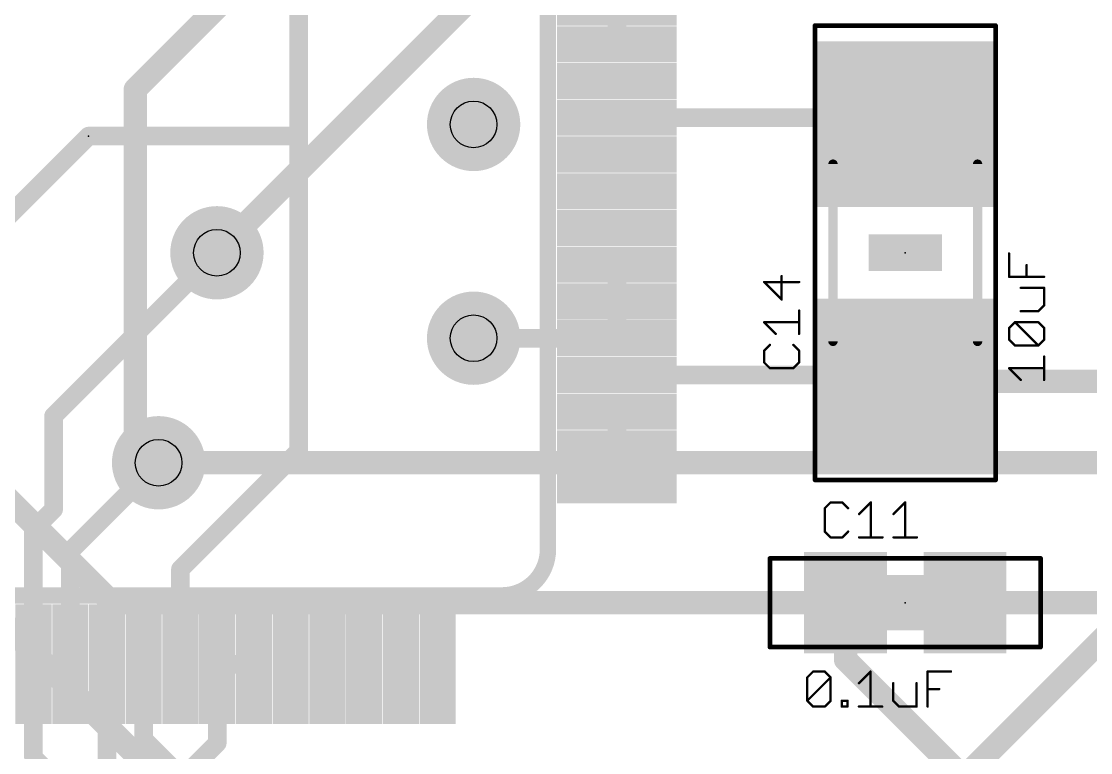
# Model space of a CAD drawing. Extents: x -27 to 80, y -11 to 53.
# Drawn here: x 31.02 to 42.66, y 13.61 to 21.57 of the extents above; entities that cross this region are included whole.
import ezdxf

# ---------------------------------------------------------------- set-up
doc = ezdxf.new("R2010")
doc.units = 0
for name, color, linetype in [('1', 12, 'CONTINUOUS'), ('16', 132, 'CONTINUOUS'), ('18', 110, 'CONTINUOUS'), ('21', 53, 'CONTINUOUS'), ('23', 53, 'CONTINUOUS'), ('25', 253, 'CONTINUOUS'), ('27', 253, 'CONTINUOUS'), ('29', 253, 'CONTINUOUS'), ('31', 253, 'CONTINUOUS'), ('35', 253, 'CONTINUOUS'), ('39', 12, 'CONTINUOUS'), ('44', 253, 'CONTINUOUS'), ('51', 53, 'CONTINUOUS')]:
    doc.layers.add(name, color=color, linetype=linetype)

# ---------------------------------------------------------------- blocks, each defined once
blk = doc.blocks.new('RECT')
blk.add_solid([(-0.5, -0.5), (0.5, -0.5), (-0.5, 0.5), (0.5, 0.5)])
blk = doc.blocks.new('ROUNDV')
at = {"const_width": 0.5}
blk.add_lwpolyline([(0, -0.25, 1), (0, 0.25, 1), (0, -0.25)], format="xyb", dxfattribs=at)

msp = doc.modelspace()

# ---------------------------------------------------------------- linework, layer by layer
at = {"layer": '1'}
for points, const_width in [([(34.036, 20.32), (34.036, 22.479)], 0.2032), ([(37.5, 21.32), (37.5, 21.72)], 0.2032), ([(37.5, 20.52), (40.57, 20.52)], 0.2032), ([(40.57, 20.52), (40.64, 20.45)], 0.2032), ([(29.55, 18.12), (31.75, 20.32)], 0.2032), ([(31.75, 20.32), (34.036, 20.32)], 0.2032), ([(34.036, 20.32), (34.036, 16.891)], 0.2032), ([(31.369, 17.272), (33.147, 19.05)], 0.2032), ([(37.5, 18.12), (37.5, 18.92)], 0.2032), ([(37.5, 18.12), (35.941, 18.12)], 0.2032), ([(40.57, 17.72), (37.5, 17.72)], 0.2032), ([(40.64, 17.65), (40.57, 17.72)], 0.2032), ([(43.177, 17.65), (40.64, 17.65)], 0.254), ([(31.369, 16.256), (31.369, 17.272)], 0.2032), ([(37.5, 17.32), (37.5, 16.92)], 0.2032), ([(34.036, 16.891), (32.75, 15.605)], 0.2032), ([(31.55, 15.802), (32.512, 16.764)], 0.2032), ([(31.15, 16.037), (31.369, 16.256)], 0.2032), ([(31.15, 14.57), (31.15, 16.037)], 0.2032), ([(31.55, 14.57), (31.55, 15.802)], 0.2032), ([(32.75, 15.605), (32.75, 14.57)], 0.2032), ([(39.99, 14.62), (39.99, 15.24)], 0.254), ([(41.275, 13.335), (43.18, 15.24)], 0.254), ([(31.15, 13.554), (31.15, 14.57)], 0.2032), ([(31.95, 13.408), (31.95, 14.57)], 0.2032), ([(32.35, 14.57), (32.35, 13.751)], 0.2032), ([(33.15, 14.57), (33.55, 14.57)], 0.2032), ([(33.15, 13.713), (33.15, 14.57)], 0.2032), ([(41.275, 13.335), (39.99, 14.62)], 0.254), ([(32.35, 13.751), (32.639, 13.462)], 0.2032), ([(32.899, 13.462), (33.15, 13.713)], 0.2032), ([(31.75, 12.954), (31.15, 13.554)], 0.2032)]:
    msp.add_lwpolyline(points, dxfattribs=dict(at, const_width=const_width))
for points, const_width in [([(37.4492, 21.32, 1), (37.5508, 21.32)], 0.1016), ([(37.5, 20.5708, 1), (37.5, 20.4692)], 0.1016), ([(40.6059, 20.5559, 1), (40.5341, 20.4841)], 0.1016), ([(40.57, 20.4692, 1), (40.57, 20.5708)], 0.1016), ([(40.6041, 20.4141, 1), (40.6759, 20.4859)], 0.1016), ([(31.75, 20.3708, 1), (31.75, 20.2692)], 0.1016), ([(31.7859, 20.2841, 1), (31.7141, 20.3559)], 0.1016), ([(34.0868, 20.32, 1), (33.9852, 20.32)], 0.1016), ([(33.9852, 20.32, 1), (34.0868, 20.32)], 0.1016), ([(34.036, 20.2692, 1), (34.036, 20.3708)], 0.1016), ([(33.1829, 19.0141, 1), (33.1111, 19.0859)], 0.1016), ([(37.5508, 18.92, 1), (37.4492, 18.92)], 0.1016), ([(35.941, 18.1708, 1), (35.941, 18.0692)], 0.1016), ([(37.4492, 18.12, 1), (37.5508, 18.12)], 0.1016), ([(37.5, 18.0692, 1), (37.5, 18.1708)], 0.1016), ([(37.5, 17.7708, 1), (37.5, 17.6692)], 0.1016), ([(40.6059, 17.7559, 1), (40.5341, 17.6841)], 0.1016), ([(40.57, 17.6692, 1), (40.57, 17.7708)], 0.1016), ([(40.64, 17.7135, 1), (40.64, 17.5865)], 0.127), ([(40.6041, 17.6141, 1), (40.6759, 17.6859)], 0.1016), ([(31.4198, 17.272, 1), (31.3182, 17.272)], 0.1016), ([(31.3331, 17.3079, 1), (31.4049, 17.2361)], 0.1016), ([(37.5508, 17.32, 1), (37.4492, 17.32)], 0.1016), ([(33.9852, 16.891, 1), (34.0868, 16.891)], 0.1016), ([(34.0719, 16.8551, 1), (34.0001, 16.9269)], 0.1016), ([(37.4492, 16.92, 1), (37.5508, 16.92)], 0.1016), ([(32.5479, 16.7281, 1), (32.4761, 16.7999)], 0.1016), ([(31.3182, 16.256, 1), (31.4198, 16.256)], 0.1016), ([(31.4049, 16.2201, 1), (31.3331, 16.2919)], 0.1016), ([(31.2008, 16.037, 1), (31.0992, 16.037)], 0.1016), ([(31.1141, 16.0729, 1), (31.1859, 16.0011)], 0.1016), ([(31.6008, 15.802, 1), (31.4992, 15.802)], 0.1016), ([(31.5141, 15.8379, 1), (31.5859, 15.7661)], 0.1016), ([(32.8008, 15.605, 1), (32.6992, 15.605)], 0.1016), ([(32.7141, 15.6409, 1), (32.7859, 15.5691)], 0.1016), ([(40.0535, 15.24, 1), (39.9265, 15.24)], 0.127), ([(31.2008, 14.57, 1), (31.0992, 14.57)], 0.1016), ([(32.0008, 14.57, 1), (31.8992, 14.57)], 0.1016), ([(32.4008, 14.57, 1), (32.2992, 14.57)], 0.1016), ([(33.15, 14.6208, 1), (33.15, 14.5192)], 0.1016), ([(33.2008, 14.57, 1), (33.0992, 14.57)], 0.1016), ([(33.55, 14.5192, 1), (33.55, 14.6208)], 0.1016), ([(40.0349, 14.6649, 1), (39.9451, 14.5751)], 0.127), ([(39.9265, 14.62, 1), (40.0535, 14.62)], 0.127), ([(31.0992, 14.57, 1), (31.2008, 14.57)], 0.1016), ([(31.4992, 14.57, 1), (31.6008, 14.57)], 0.1016), ([(32.6992, 14.57, 1), (32.8008, 14.57)], 0.1016), ([(32.3859, 13.7869, 1), (32.3141, 13.7151)], 0.1016), ([(32.2992, 13.751, 1), (32.4008, 13.751)], 0.1016), ([(33.0992, 13.713, 1), (33.2008, 13.713)], 0.1016), ([(33.1859, 13.6771, 1), (33.1141, 13.7489)], 0.1016), ([(31.1859, 13.5899, 1), (31.1141, 13.5181)], 0.1016)]:
    msp.add_lwpolyline(points, format="xyb", dxfattribs=dict(at, const_width=const_width))
at = {"layer": '16', "const_width": 0.254}
for points in [[(32.258, 20.828), (35.306, 23.876)], [(33.147, 19.05), (35.941, 21.844)], [(32.258, 17.018), (32.258, 20.828)], [(32.512, 16.764), (32.258, 17.018)], [(29.083, 16.764), (33.147, 12.7)], [(30.48, 16.764), (32.004, 15.24)], [(32.512, 16.764), (45.466, 16.764)], [(32.004, 15.24), (45.72, 15.24)]]:
    msp.add_lwpolyline(points, dxfattribs=at)
at = {"layer": '16', "const_width": 0.127}
for points in [[(32.3215, 20.828, 1), (32.1945, 20.828)], [(32.2131, 20.8729, 1), (32.3029, 20.7831)], [(33.1021, 19.0949, 1), (33.1919, 19.0051)], [(32.3029, 17.0629, 1), (32.2131, 16.9731)], [(32.1945, 17.018, 1), (32.3215, 17.018)], [(32.512, 16.8275, 1), (32.512, 16.7005)], [(32.4671, 16.7191, 1), (32.5569, 16.8089)], [(32.004, 15.3035, 1), (32.004, 15.1765)], [(31.9591, 15.1951, 1), (32.0489, 15.2849)]]:
    msp.add_lwpolyline(points, format="xyb", dxfattribs=at)
at = {"layer": '21'}
for points, const_width in [([(36.75, 15.82), (36.75, 24.82)], 0.1778), ([(27.25, 15.32), (36.25, 15.32)], 0.1778), ([(40.64, 15.2705), (40.64, 15.2095)], 0.4064)]:
    msp.add_lwpolyline(points, dxfattribs=dict(at, const_width=const_width))
for points, const_width in [([(36.25, 15.32, 0.4142), (36.75, 15.82)], 0.1778), ([(36.7944, 15.82, 1), (36.7056, 15.82)], 0.0889), ([(36.7056, 15.82, 1), (36.7944, 15.82)], 0.0889), ([(36.25, 15.3644, 1), (36.25, 15.2756)], 0.0889), ([(36.25, 15.2756, 1), (36.25, 15.3644)], 0.0889), ([(40.7416, 15.2705, 1), (40.5384, 15.2705)], 0.2032), ([(40.5384, 15.2095, 1), (40.7416, 15.2095)], 0.2032)]:
    msp.add_lwpolyline(points, format="xyb", dxfattribs=dict(at, const_width=const_width))
at = {"layer": '23'}
for p in [(31.75, 20.32), (40.64, 19.05), (40.64, 15.24)]:
    msp.add_point(p, dxfattribs=at)
at = {"layer": '25', "const_width": 0.0254}
for points in [[(39.4843, 18.7318), (39.103, 18.7318)], [(39.103, 18.7318), (39.2936, 18.5411)], [(39.2936, 18.5411), (39.2936, 18.7953)], [(39.4843, 18.1669), (39.4843, 18.4211)], [(39.2301, 18.1669), (39.103, 18.294)], [(39.103, 18.294), (39.4843, 18.294)], [(39.1665, 18.0469), (39.103, 17.9834)], [(39.4843, 17.9834), (39.4207, 18.0469)], [(39.103, 17.9834), (39.103, 17.8563)], [(39.4843, 17.8563), (39.4843, 17.9834)], [(39.103, 17.8563), (39.1665, 17.7927)], [(39.4207, 17.7927), (39.4843, 17.8563)], [(39.1665, 17.7927), (39.4207, 17.7927)], [(39.8273, 16.3325), (39.7637, 16.269)], [(39.9544, 16.3325), (39.8273, 16.3325)], [(40.0179, 16.269), (39.9544, 16.3325)], [(40.1379, 16.2054), (40.265, 16.3325)], [(40.265, 16.3325), (40.265, 15.9512)], [(40.5121, 16.2054), (40.6392, 16.3325)], [(40.6392, 16.3325), (40.6392, 15.9512)], [(39.7637, 16.269), (39.7637, 16.0148)], [(39.7637, 16.0148), (39.8273, 15.9512)], [(39.8273, 15.9512), (39.9544, 15.9512)], [(39.9544, 15.9512), (40.0179, 16.0148)], [(40.1379, 15.9512), (40.3921, 15.9512)], [(40.5121, 15.9512), (40.7663, 15.9512)]]:
    msp.add_lwpolyline(points, dxfattribs=at)
at = {"layer": '25', "const_width": 0.0127}
for points in [[(39.1075, 18.7363, 1), (39.0985, 18.7273)], [(39.103, 18.7381, 1), (39.103, 18.7254)], [(39.3, 18.7953, 1), (39.2873, 18.7953)], [(39.4843, 18.7254, 1), (39.4843, 18.7381)], [(39.2873, 18.5411, 1), (39.3, 18.5411)], [(39.2891, 18.5366, 1), (39.2981, 18.5456)], [(39.4907, 18.4211, 1), (39.478, 18.4211)], [(39.1075, 18.2985, 1), (39.0985, 18.2895)], [(39.103, 18.3004, 1), (39.103, 18.2877)], [(39.4843, 18.2877, 1), (39.4843, 18.3004)], [(39.2256, 18.1624, 1), (39.2346, 18.1714)], [(39.478, 18.1669, 1), (39.4907, 18.1669)], [(39.171, 18.0424, 1), (39.162, 18.0514)], [(39.4252, 18.0514, 1), (39.4163, 18.0424)], [(39.1093, 17.9834, 1), (39.0966, 17.9834)], [(39.0985, 17.9879, 1), (39.1075, 17.9789)], [(39.4907, 17.9834, 1), (39.478, 17.9834)], [(39.4798, 17.9789, 1), (39.4888, 17.9879)], [(39.1075, 17.8607, 1), (39.0985, 17.8518)], [(39.0966, 17.8563, 1), (39.1093, 17.8563)], [(39.478, 17.8563, 1), (39.4907, 17.8563)], [(39.4888, 17.8518, 1), (39.4798, 17.8607)], [(39.1665, 17.7991, 1), (39.1665, 17.7863)], [(39.162, 17.7882, 1), (39.171, 17.7972)], [(39.4163, 17.7972, 1), (39.4252, 17.7882)], [(39.4207, 17.7863, 1), (39.4207, 17.7991)], [(39.8273, 16.3389, 1), (39.8273, 16.3262)], [(39.8317, 16.328, 1), (39.8228, 16.337)], [(39.9589, 16.337, 1), (39.9499, 16.328)], [(39.9544, 16.3262, 1), (39.9544, 16.3389)], [(40.2714, 16.3325, 1), (40.2587, 16.3325)], [(40.2695, 16.328, 1), (40.2605, 16.337)], [(40.6456, 16.3325, 1), (40.6329, 16.3325)], [(40.6437, 16.328, 1), (40.6347, 16.337)], [(39.77, 16.269, 1), (39.7574, 16.269)], [(39.7592, 16.2735, 1), (39.7682, 16.2645)], [(40.0134, 16.2645, 1), (40.0224, 16.2735)], [(40.1334, 16.2099, 1), (40.1424, 16.2009)], [(40.5076, 16.2099, 1), (40.5166, 16.2009)], [(39.7682, 16.0192, 1), (39.7592, 16.0103)], [(39.7574, 16.0148, 1), (39.77, 16.0148)], [(39.8273, 15.9575, 1), (39.8273, 15.9449)], [(39.8228, 15.9467, 1), (39.8317, 15.9557)], [(39.9499, 15.9557, 1), (39.9589, 15.9467)], [(39.9544, 15.9449, 1), (39.9544, 15.9575)], [(40.0224, 16.0103, 1), (40.0134, 16.0192)], [(40.1379, 15.9575, 1), (40.1379, 15.9449)], [(40.2587, 15.9512, 1), (40.2714, 15.9512)], [(40.3921, 15.9449, 1), (40.3921, 15.9575)], [(40.5121, 15.9575, 1), (40.5121, 15.9449)], [(40.6329, 15.9512, 1), (40.6456, 15.9512)], [(40.7663, 15.9449, 1), (40.7663, 15.9575)]]:
    msp.add_lwpolyline(points, format="xyb", dxfattribs=at)
at = {"layer": '27', "const_width": 0.0127}
for points in [[(41.7763, 19.0425, 1), (41.7636, 19.0425)], [(41.967, 18.9154, 1), (41.9543, 18.9154)], [(41.7636, 18.7883, 1), (41.7763, 18.7883)], [(41.77, 18.7947, 1), (41.77, 18.782)], [(41.9543, 18.7883, 1), (41.967, 18.7883)], [(42.1513, 18.782, 1), (42.1513, 18.7947)], [(41.8971, 18.6747, 1), (41.8971, 18.662)], [(42.1576, 18.6683, 1), (42.145, 18.6683)], [(42.1513, 18.662, 1), (42.1513, 18.6747)], [(41.8971, 18.4205, 1), (41.8971, 18.4078)], [(42.0833, 18.4186, 1), (42.0922, 18.4096)], [(42.0877, 18.4078, 1), (42.0877, 18.4205)], [(42.145, 18.4777, 1), (42.1576, 18.4777)], [(42.1558, 18.4732, 1), (42.1468, 18.4822)], [(41.8335, 18.3005, 1), (41.8335, 18.2878)], [(41.838, 18.2986, 1), (41.829, 18.2896)], [(41.838, 18.2896, 1), (41.829, 18.2986)], [(42.0922, 18.2986, 1), (42.0833, 18.2896)], [(42.0877, 18.2878, 1), (42.0877, 18.3005)], [(41.7763, 18.2306, 1), (41.7636, 18.2306)], [(41.7655, 18.2351, 1), (41.7745, 18.2261)], [(42.1576, 18.2306, 1), (42.145, 18.2306)], [(42.1468, 18.2261, 1), (42.1558, 18.2351)], [(41.7636, 18.1035, 1), (41.7763, 18.1035)], [(41.7745, 18.1079, 1), (41.7655, 18.099)], [(41.8335, 18.0463, 1), (41.8335, 18.0336)], [(41.829, 18.0354, 1), (41.838, 18.0444)], [(42.0833, 18.0444, 1), (42.0922, 18.0354)], [(42.0833, 18.0354, 1), (42.0922, 18.0444)], [(42.0877, 18.0336, 1), (42.0877, 18.0463)], [(42.145, 18.1035, 1), (42.1576, 18.1035)], [(42.1558, 18.099, 1), (42.1468, 18.1079)], [(42.1576, 17.9199, 1), (42.145, 17.9199)], [(41.77, 17.7992, 1), (41.77, 17.7865)], [(41.7745, 17.7973, 1), (41.7655, 17.7883)], [(42.1513, 17.7865, 1), (42.1513, 17.7992)], [(41.8926, 17.6612, 1), (41.9016, 17.6702)], [(42.145, 17.6657, 1), (42.1576, 17.6657)], [(39.5795, 14.4275, 1), (39.5669, 14.4275)], [(39.5687, 14.432, 1), (39.5777, 14.423)], [(39.6368, 14.4974, 1), (39.6368, 14.4847)], [(39.6412, 14.4865, 1), (39.6323, 14.4955)], [(39.7684, 14.4955, 1), (39.7594, 14.4865)], [(39.7639, 14.4847, 1), (39.7639, 14.4974)], [(39.8338, 14.4275, 1), (39.8211, 14.4275)], [(39.8319, 14.423, 1), (39.8229, 14.432)], [(39.8229, 14.423, 1), (39.8319, 14.432)], [(40.268, 14.491, 1), (40.2553, 14.491)], [(40.2661, 14.4865, 1), (40.2571, 14.4955)], [(40.8829, 14.4974, 1), (40.8829, 14.4847)], [(40.8893, 14.491, 1), (40.8766, 14.491)], [(41.1371, 14.4847, 1), (41.1371, 14.4974)], [(40.13, 14.3684, 1), (40.139, 14.3594)], [(40.5151, 14.3639, 1), (40.5024, 14.3639)], [(40.7693, 14.3639, 1), (40.7566, 14.3639)], [(40.8829, 14.3067, 1), (40.8829, 14.294)], [(41.01, 14.294, 1), (41.01, 14.3067)], [(39.5777, 14.1777, 1), (39.5687, 14.1688)], [(39.5687, 14.1777, 1), (39.5777, 14.1688)], [(39.5669, 14.1733, 1), (39.5795, 14.1733)], [(39.6368, 14.116, 1), (39.6368, 14.1034)], [(39.6323, 14.1052, 1), (39.6412, 14.1142)], [(39.7594, 14.1142, 1), (39.7684, 14.1052)], [(39.7639, 14.1034, 1), (39.7639, 14.116)], [(39.8211, 14.1733, 1), (39.8338, 14.1733)], [(39.8319, 14.1688, 1), (39.8229, 14.1777)], [(39.9474, 14.1796, 1), (39.9474, 14.1669)], [(39.9538, 14.1733, 1), (39.9411, 14.1733)], [(39.9474, 14.116, 1), (39.9474, 14.1034)], [(39.9411, 14.1097, 1), (39.9538, 14.1097)], [(40.0173, 14.1733, 1), (40.0046, 14.1733)], [(40.0046, 14.1097, 1), (40.0173, 14.1097)], [(40.011, 14.1669, 1), (40.011, 14.1796)], [(40.011, 14.1034, 1), (40.011, 14.116)], [(40.1345, 14.116, 1), (40.1345, 14.1034)], [(40.2553, 14.1097, 1), (40.268, 14.1097)], [(40.3887, 14.1034, 1), (40.3887, 14.116)], [(40.5132, 14.1777, 1), (40.5042, 14.1688)], [(40.5024, 14.1733, 1), (40.5151, 14.1733)], [(40.5723, 14.116, 1), (40.5723, 14.1034)], [(40.5678, 14.1052, 1), (40.5768, 14.1142)], [(40.7566, 14.1097, 1), (40.7693, 14.1097)], [(40.7629, 14.1034, 1), (40.7629, 14.116)], [(40.8766, 14.1097, 1), (40.8893, 14.1097)]]:
    msp.add_lwpolyline(points, format="xyb", dxfattribs=at)
at = {"layer": '27', "const_width": 0.0254}
for points in [[(41.77, 18.7883), (41.77, 19.0425)], [(41.9606, 18.7883), (41.9606, 18.9154)], [(42.1513, 18.7883), (41.77, 18.7883)], [(42.1513, 18.6683), (41.8971, 18.6683)], [(42.1513, 18.4777), (42.1513, 18.6683)], [(41.8971, 18.4141), (42.0877, 18.4141)], [(42.0877, 18.4141), (42.1513, 18.4777)], [(41.77, 18.2306), (41.8335, 18.2941)], [(41.8335, 18.2941), (42.0877, 18.2941)], [(42.0877, 18.0399), (41.8335, 18.2941)], [(42.0877, 18.2941), (42.1513, 18.2306)], [(41.77, 18.1035), (41.77, 18.2306)], [(42.1513, 18.2306), (42.1513, 18.1035)], [(41.8335, 18.0399), (41.77, 18.1035)], [(42.0877, 18.0399), (41.8335, 18.0399)], [(42.1513, 18.1035), (42.0877, 18.0399)], [(42.1513, 17.6657), (42.1513, 17.9199)], [(41.8971, 17.6657), (41.77, 17.7928)], [(41.77, 17.7928), (42.1513, 17.7928)], [(39.5732, 14.4275), (39.6368, 14.491)], [(39.5732, 14.1733), (39.5732, 14.4275)], [(39.5732, 14.1733), (39.8274, 14.4275)], [(39.6368, 14.491), (39.7639, 14.491)], [(39.7639, 14.491), (39.8274, 14.4275)], [(39.8274, 14.4275), (39.8274, 14.1733)], [(40.1345, 14.3639), (40.2616, 14.491)], [(40.2616, 14.491), (40.2616, 14.1097)], [(40.8829, 14.1097), (40.8829, 14.491)], [(40.8829, 14.491), (41.1371, 14.491)], [(40.5087, 14.3639), (40.5087, 14.1733)], [(40.7629, 14.1097), (40.7629, 14.3639)], [(40.8829, 14.3004), (41.01, 14.3004)], [(39.6368, 14.1097), (39.5732, 14.1733)], [(39.7639, 14.1097), (39.6368, 14.1097)], [(39.8274, 14.1733), (39.7639, 14.1097)], [(39.9474, 14.1097), (39.9474, 14.1733)], [(39.9474, 14.1733), (40.011, 14.1733)], [(40.011, 14.1097), (39.9474, 14.1097)], [(40.011, 14.1733), (40.011, 14.1097)], [(40.1345, 14.1097), (40.3887, 14.1097)], [(40.5087, 14.1733), (40.5723, 14.1097)], [(40.5723, 14.1097), (40.7629, 14.1097)]]:
    msp.add_lwpolyline(points, dxfattribs=at)
at = {"layer": '39', "const_width": 0.0508}
for points in [[(39.657, 16.577), (39.657, 21.523)], [(39.657, 21.523), (41.623, 21.523)], [(41.623, 21.523), (41.623, 16.577)], [(41.623, 16.577), (39.657, 16.577)], [(39.167, 15.723), (42.113, 15.723)], [(39.167, 14.757), (39.167, 15.723)], [(42.113, 15.723), (42.113, 14.757)], [(42.113, 14.757), (39.167, 14.757)]]:
    msp.add_lwpolyline(points, dxfattribs=at)
at = {"layer": '39', "const_width": 0.0254}
for points in [[(39.6697, 21.523, 1), (39.6443, 21.523)], [(39.657, 21.5357, 1), (39.657, 21.5103)], [(41.6357, 21.523, 1), (41.6103, 21.523)], [(41.623, 21.5103, 1), (41.623, 21.5357)], [(39.657, 16.5897, 1), (39.657, 16.5643)], [(39.6443, 16.577, 1), (39.6697, 16.577)], [(41.6103, 16.577, 1), (41.6357, 16.577)], [(41.623, 16.5643, 1), (41.623, 16.5897)], [(39.167, 15.7357, 1), (39.167, 15.7103)], [(39.1797, 15.723, 1), (39.1543, 15.723)], [(42.1257, 15.723, 1), (42.1003, 15.723)], [(42.113, 15.7103, 1), (42.113, 15.7357)], [(39.167, 14.7697, 1), (39.167, 14.7443)], [(42.113, 14.7443, 1), (42.113, 14.7697)], [(39.1543, 14.757, 1), (39.1797, 14.757)], [(42.1003, 14.757, 1), (42.1257, 14.757)]]:
    msp.add_lwpolyline(points, format="xyb", dxfattribs=at)
at = {"layer": '44'}
for centre in [(35.941, 20.447), (33.147, 19.05), (35.941, 18.12), (32.512, 16.764)]:
    msp.add_circle(centre, 0.254, dxfattribs=at)
at = {"layer": '51'}
for points, const_width in [([(39.853, 18.085), (39.853, 20.015)], 0.1016), ([(41.427, 18.085), (41.427, 20.015)], 0.1016), ([(40.395, 15.464), (40.885, 15.464)], 0.1524), ([(40.885, 15.016), (40.395, 15.016)], 0.1524)]:
    msp.add_lwpolyline(points, dxfattribs=dict(at, const_width=const_width))
for points, const_width in [([(39.8784, 20.015, 1), (39.8276, 20.015)], 0.0508), ([(41.4524, 20.015, 1), (41.4016, 20.015)], 0.0508), ([(39.8276, 18.085, 1), (39.8784, 18.085)], 0.0508), ([(41.4016, 18.085, 1), (41.4524, 18.085)], 0.0508), ([(40.395, 15.5021, 1), (40.395, 15.4259)], 0.0762), ([(40.885, 15.4259, 1), (40.885, 15.5021)], 0.0762), ([(40.395, 15.0541, 1), (40.395, 14.9779)], 0.0762), ([(40.885, 14.9779, 1), (40.885, 15.0541)], 0.0762)]:
    msp.add_lwpolyline(points, format="xyb", dxfattribs=dict(at, const_width=const_width))

# ---------------------------------------------------------------- block references
at = {"layer": '1'}
for p, xscale, yscale, rotation in [((37.5, 21.32), 1.1, 0.19, 180), ((40.64, 20.45), 1.6, 1.8, 90), ((37.5, 20.92), 1.1, 0.19, 180), ((37.5, 20.52), 1.1, 0.19, 180), ((37.5, 20.12), 1.1, 0.19, 180), ((37.5, 19.72), 1.1, 0.19, 180), ((37.5, 19.32), 1.1, 0.19, 180), ((37.5, 18.92), 1.1, 0.19, 180), ((37.5, 18.52), 1.1, 0.19, 180), ((40.64, 17.65), 1.6, 1.8, 90), ((37.5, 18.12), 1.1, 0.19, 180), ((37.5, 17.72), 1.1, 0.19, 180), ((37.5, 17.32), 1.1, 0.19, 180), ((37.5, 16.92), 1.1, 0.19, 180), ((37.5, 16.52), 1.1, 0.19, 180), ((31.15, 14.57), 1.1, 0.19, 90), ((31.55, 14.57), 1.1, 0.19, 90), ((31.95, 14.57), 1.1, 0.19, 90), ((32.35, 14.57), 1.1, 0.19, 90), ((32.75, 14.57), 1.1, 0.19, 90), ((33.15, 14.57), 1.1, 0.19, 90), ((33.55, 14.57), 1.1, 0.19, 90), ((33.95, 14.57), 1.1, 0.19, 90), ((34.35, 14.57), 1.1, 0.19, 90), ((34.75, 14.57), 1.1, 0.19, 90), ((35.15, 14.57), 1.1, 0.19, 90), ((35.55, 14.57), 1.1, 0.19, 90)]:
    msp.add_blockref('RECT', p, dxfattribs=dict(at, xscale=xscale, yscale=yscale, rotation=rotation))
at = {"layer": '1', "xscale": 0.7, "yscale": 0.9}
for p in [(39.99, 15.24), (41.29, 15.24)]:
    msp.add_blockref('RECT', p, dxfattribs=at)
at = {"layer": '18', "xscale": 1.016, "yscale": 1.016}
for p in [(35.941, 20.447), (35.941, 20.447), (33.147, 19.05), (33.147, 19.05), (35.941, 18.12), (35.941, 18.12), (32.512, 16.764), (32.512, 16.764)]:
    msp.add_blockref('ROUNDV', p, dxfattribs=at)
at = {"layer": '29'}
for p, xscale, yscale, rotation in [((37.5, 21.72), 1.3032, 0.3932, 180), ((37.5, 21.32), 1.3032, 0.3932, 180), ((40.64, 20.45), 1.8032, 2.0032, 90), ((37.5, 20.92), 1.3032, 0.3932, 180), ((37.5, 20.52), 1.3032, 0.3932, 180), ((37.5, 20.12), 1.3032, 0.3932, 180), ((37.5, 19.72), 1.3032, 0.3932, 180), ((37.5, 19.32), 1.3032, 0.3932, 180), ((37.5, 18.92), 1.3032, 0.3932, 180), ((37.5, 18.52), 1.3032, 0.3932, 180), ((40.64, 17.65), 1.8032, 2.0032, 90), ((37.5, 18.12), 1.3032, 0.3932, 180), ((37.5, 17.72), 1.3032, 0.3932, 180), ((37.5, 17.32), 1.3032, 0.3932, 180), ((37.5, 16.92), 1.3032, 0.3932, 180), ((37.5, 16.52), 1.3032, 0.3932, 180), ((31.15, 14.57), 1.3032, 0.3932, 90), ((31.55, 14.57), 1.3032, 0.3932, 90), ((31.95, 14.57), 1.3032, 0.3932, 90), ((32.35, 14.57), 1.3032, 0.3932, 90), ((32.75, 14.57), 1.3032, 0.3932, 90), ((33.15, 14.57), 1.3032, 0.3932, 90), ((33.55, 14.57), 1.3032, 0.3932, 90), ((33.95, 14.57), 1.3032, 0.3932, 90), ((34.35, 14.57), 1.3032, 0.3932, 90), ((34.75, 14.57), 1.3032, 0.3932, 90), ((35.15, 14.57), 1.3032, 0.3932, 90), ((35.55, 14.57), 1.3032, 0.3932, 90)]:
    msp.add_blockref('RECT', p, dxfattribs=dict(at, xscale=xscale, yscale=yscale, rotation=rotation))
at = {"layer": '29', "xscale": 0.9032, "yscale": 1.1032}
for p in [(39.99, 15.24), (41.29, 15.24)]:
    msp.add_blockref('RECT', p, dxfattribs=at)
at = {"layer": '31'}
for p, xscale, yscale, rotation in [((37.5, 21.32), 1.1, 0.19, 180), ((40.64, 20.45), 1.6, 1.8, 90), ((37.5, 20.92), 1.1, 0.19, 180), ((37.5, 20.52), 1.1, 0.19, 180), ((37.5, 20.12), 1.1, 0.19, 180), ((37.5, 19.72), 1.1, 0.19, 180), ((37.5, 19.32), 1.1, 0.19, 180), ((37.5, 18.92), 1.1, 0.19, 180), ((37.5, 18.52), 1.1, 0.19, 180), ((40.64, 17.65), 1.6, 1.8, 90), ((37.5, 18.12), 1.1, 0.19, 180), ((37.5, 17.72), 1.1, 0.19, 180), ((37.5, 17.32), 1.1, 0.19, 180), ((37.5, 16.92), 1.1, 0.19, 180), ((37.5, 16.52), 1.1, 0.19, 180), ((31.15, 14.57), 1.1, 0.19, 90), ((31.55, 14.57), 1.1, 0.19, 90), ((31.95, 14.57), 1.1, 0.19, 90), ((32.35, 14.57), 1.1, 0.19, 90), ((32.75, 14.57), 1.1, 0.19, 90), ((33.15, 14.57), 1.1, 0.19, 90), ((33.55, 14.57), 1.1, 0.19, 90), ((33.95, 14.57), 1.1, 0.19, 90), ((34.35, 14.57), 1.1, 0.19, 90), ((34.75, 14.57), 1.1, 0.19, 90), ((35.15, 14.57), 1.1, 0.19, 90), ((35.55, 14.57), 1.1, 0.19, 90)]:
    msp.add_blockref('RECT', p, dxfattribs=dict(at, xscale=xscale, yscale=yscale, rotation=rotation))
at = {"layer": '31', "xscale": 0.7, "yscale": 0.9}
for p in [(39.99, 15.24), (41.29, 15.24)]:
    msp.add_blockref('RECT', p, dxfattribs=at)
at = {"layer": '35', "xscale": 0.3998, "yscale": 0.8002, "rotation": 90}
msp.add_blockref('RECT', (40.64, 19.05), dxfattribs=at)
at = {"layer": '35', "xscale": 0.3998, "yscale": 0.6}
msp.add_blockref('RECT', (40.64, 15.24), dxfattribs=at)
at = {"layer": '51'}
for p, xscale, yscale, rotation in [((37.45, 21.32), 0.6, 0.16, 180), ((37.45, 20.92), 0.6, 0.16, 180), ((40.6391, 20.3768), 0.7501, 1.7, 90), ((37.45, 20.52), 0.6, 0.16, 180), ((37.45, 20.12), 0.6, 0.16, 180), ((37.45, 19.72), 0.6, 0.16, 180), ((37.45, 19.32), 0.6, 0.16, 180), ((37.45, 18.92), 0.6, 0.16, 180), ((37.45, 18.52), 0.6, 0.16, 180), ((37.45, 18.12), 0.6, 0.16, 180), ((40.6409, 17.7233), 0.7501, 1.7, 90), ((37.45, 17.72), 0.6, 0.16, 180), ((37.45, 17.32), 0.6, 0.16, 180), ((37.45, 16.92), 0.6, 0.16, 180), ((37.45, 16.52), 0.6, 0.16, 180), ((31.15, 14.62), 0.6, 0.16, 90), ((31.55, 14.62), 0.6, 0.16, 90), ((31.95, 14.62), 0.6, 0.16, 90), ((32.35, 14.62), 0.6, 0.16, 90), ((32.75, 14.62), 0.6, 0.16, 90), ((33.15, 14.62), 0.6, 0.16, 90), ((33.55, 14.62), 0.6, 0.16, 90), ((33.95, 14.62), 0.6, 0.16, 90), ((34.35, 14.62), 0.6, 0.16, 90), ((34.75, 14.62), 0.6, 0.16, 90), ((35.15, 14.62), 0.6, 0.16, 90), ((35.55, 14.62), 0.6, 0.16, 90)]:
    msp.add_blockref('RECT', p, dxfattribs=dict(at, xscale=xscale, yscale=yscale, rotation=rotation))
at = {"layer": '51', "xscale": 0.3, "yscale": 0.5999}
for p in [(40.236, 15.2352), (41.0488, 15.2352)]:
    msp.add_blockref('RECT', p, dxfattribs=at)

doc.saveas('drawing.dxf')
